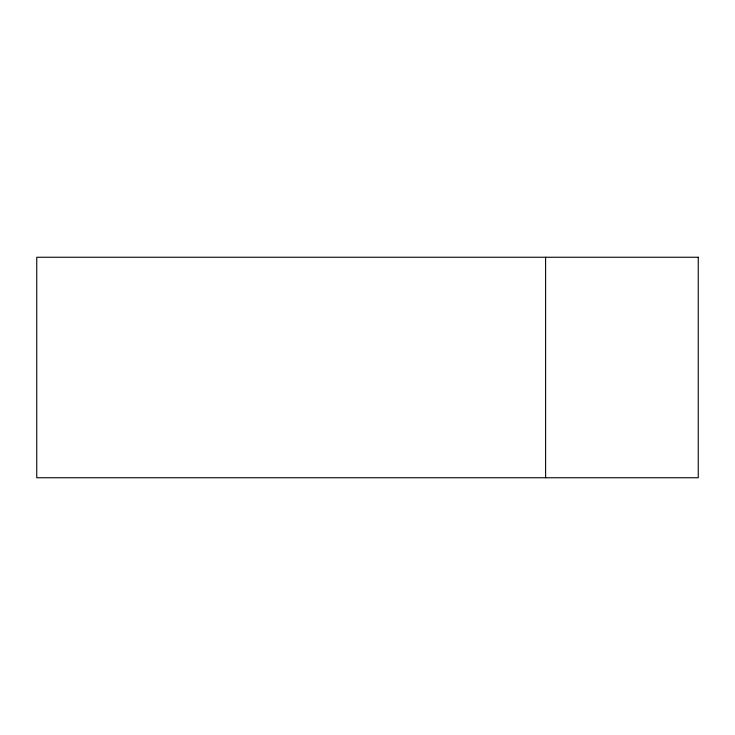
<?xml version="1.0" encoding="UTF-8"?>
<svg xmlns="http://www.w3.org/2000/svg" width="735" height="735" viewBox="0 0 735 735"><rect width="100%" height="100%" fill="white"/><g stroke="black" fill="none" stroke-linecap="round" stroke-linejoin="round"><path stroke-width="1.1" d="M545.6 257.25L545.6 477.75M698.25 257.25L36.75 257.25L36.75 477.75L698.25 477.75L698.25 257.25"/></g></svg>
